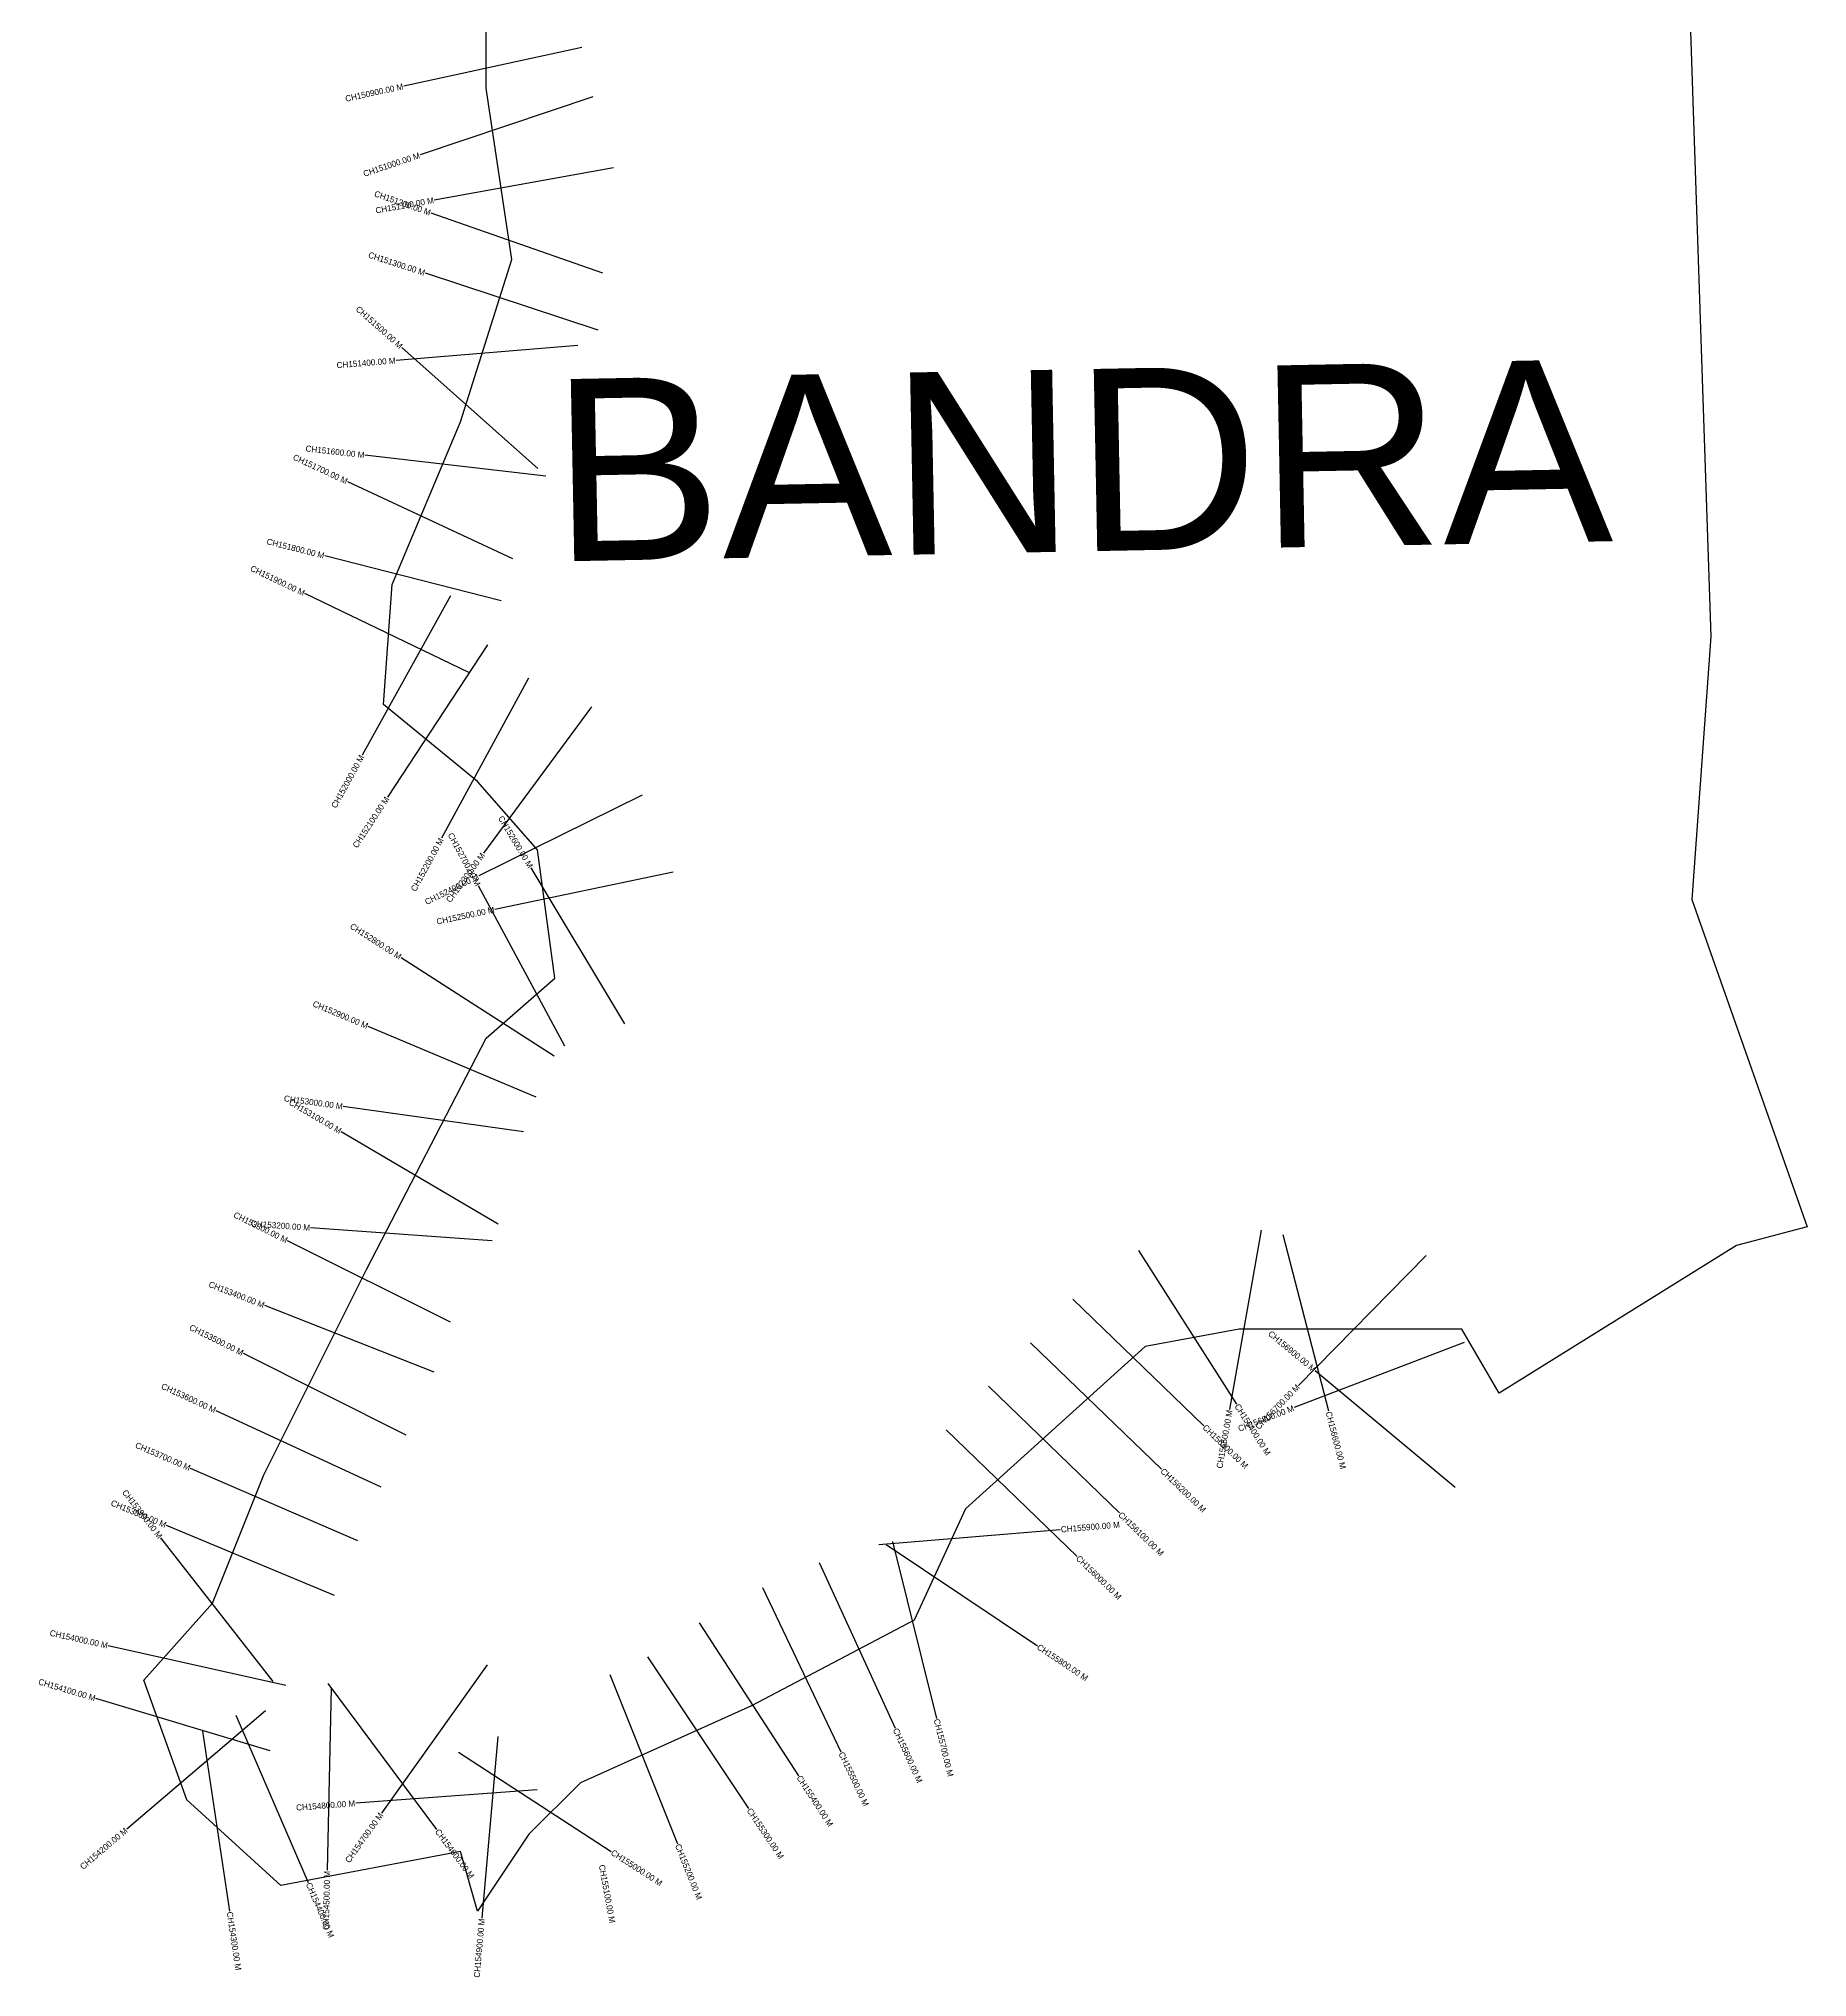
# Model space of a CAD drawing. Header units: metres. Extents: x 270095 to 273055, y 2106609 to 2112242.
# Drawn here: x 270095 to 273008, y 2106609 to 2109802 of the extents above; entities that cross this region are included whole.
import ezdxf
from ezdxf.enums import TextEntityAlignment as Align

# ---------------------------------------------------------------- set-up
doc = ezdxf.new("R2010")
doc.units = ezdxf.units.M
for name, color, linetype in [('CS', 134, 'Continuous'), ('CSMark', 6, 'Continuous'), ('village', 3, 'Continuous'), ('VILLAGE NAME', 250, 'Continuous')]:
    doc.layers.add(name, color=color, linetype=linetype)

msp = doc.modelspace()

# ---------------------------------------------------------------- linework, layer by layer
at = {"layer": 'CS'}
for p, q in [((270989.1, 2109787.4), (270696, 2109723.7)), ((270989.1, 2109787.4), (270696, 2109723.7)), ((271007.3, 2109706), (270722.9, 2109610.5)), ((271007.3, 2109706), (270722.9, 2109610.5)), ((271041.6, 2109589.1), (270746.3, 2109536.2)), ((271041.6, 2109589.1), (270746.3, 2109536.2)), ((271024.2, 2109415.9), (270741, 2109514.7)), ((271024.2, 2109415.9), (270741, 2109514.7)), ((271016.5, 2109322), (270731.6, 2109415.7)), ((271016.5, 2109322), (270731.6, 2109415.7)), ((270982.5, 2109296.5), (270683.4, 2109272.1)), ((270982.5, 2109296.5), (270683.4, 2109272.1)), ((270916.8, 2109093.9), (270692.8, 2109293.3)), ((270916.8, 2109093.9), (270692.8, 2109293.3)), ((270930.2, 2109081.4), (270632.1, 2109115.9)), ((270930.2, 2109081.4), (270632.1, 2109115.9)), ((270875.6, 2108945.4), (270603.6, 2109072)), ((270875.6, 2108945.4), (270603.6, 2109072)), ((270856.6, 2108876.1), (270565.9, 2108950.1)), ((270856.6, 2108876.1), (270565.9, 2108950.1)), ((270803.3, 2108757.9), (270532.9, 2108887.9)), ((270803.3, 2108757.9), (270532.9, 2108887.9)), ((270772.9, 2108884.5), (270627.7, 2108622)), ((270772.9, 2108884.5), (270627.7, 2108622)), ((270834, 2108803.5), (270669.1, 2108552.8)), ((270834, 2108803.5), (270669.1, 2108552.8)), ((270901.7, 2108748.8), (270758.4, 2108485.2)), ((270901.7, 2108748.8), (270758.4, 2108485.2)), ((271005.2, 2108701.7), (270827.2, 2108460.2)), ((271005.2, 2108701.7), (270827.2, 2108460.2)), ((271088.6, 2108556.2), (270819.8, 2108423)), ((271088.6, 2108556.2), (270819.8, 2108423)), ((271139.9, 2108429.1), (270846.2, 2108367.7)), ((271139.9, 2108429.1), (270846.2, 2108367.7)), ((271060.4, 2108179.2), (270905.9, 2108436.3)), ((271060.4, 2108179.2), (270905.9, 2108436.3)), ((270961.4, 2108142.3), (270819.1, 2108406.4)), ((270961.4, 2108142.3), (270819.1, 2108406.4)), ((270943.9, 2108125.9), (270691.7, 2108288.3)), ((270943.9, 2108125.9), (270691.7, 2108288.3)), ((270913.9, 2108058.4), (270637.5, 2108175)), ((270913.9, 2108058.4), (270637.5, 2108175)), ((270893.3, 2108001.3), (270596.2, 2108043.1)), ((270893.3, 2108001.3), (270596.2, 2108043.1)), ((270851.7, 2107849.4), (270593, 2108001.5)), ((270851.7, 2107849.4), (270593, 2108001.5)), ((270841.8, 2107821.7), (270542.5, 2107843.4)), ((270841.8, 2107821.7), (270542.5, 2107843.4)), ((272108.6, 2107839.7), (272056.5, 2107544.2)), ((272108.6, 2107839.7), (272056.5, 2107544.2)), ((270773.1, 2107688), (270504.7, 2107821.8)), ((270773.1, 2107688), (270504.7, 2107821.8)), ((271906.5, 2107805.9), (272067.8, 2107553)), ((271906.5, 2107805.9), (272067.8, 2107553)), ((272144.2, 2107832.2), (272219.1, 2107541.7)), ((272144.2, 2107832.2), (272219.1, 2107541.7)), ((272380.5, 2107797.8), (272170.1, 2107583.9)), ((272380.5, 2107797.8), (272170.1, 2107583.9)), ((270746.3, 2107605.9), (270466.9, 2107715.2)), ((270746.3, 2107605.9), (270466.9, 2107715.2)), ((271798.2, 2107726.1), (272013.9, 2107517.5)), ((271798.2, 2107726.1), (272013.9, 2107517.5)), ((271728.7, 2107654.2), (271944.4, 2107445.6)), ((271728.7, 2107654.2), (271944.4, 2107445.6)), ((272443.1, 2107654.3), (272162.9, 2107547.2)), ((272443.1, 2107654.3), (272162.9, 2107547.2)), ((270700.2, 2107502.1), (270431.9, 2107636.3)), ((270700.2, 2107502.1), (270431.9, 2107636.3)), ((271659.2, 2107582.3), (271874.8, 2107373.7)), ((271659.2, 2107582.3), (271874.8, 2107373.7)), ((272427.8, 2107415.5), (272197.5, 2107607.8)), ((272427.8, 2107415.5), (272197.5, 2107607.8)), ((270658.9, 2107416), (270386.7, 2107542.1)), ((270658.9, 2107416), (270386.7, 2107542.1)), ((271589.7, 2107510.4), (271805.3, 2107301.9)), ((271589.7, 2107510.4), (271805.3, 2107301.9)), ((270620.1, 2107327.9), (270344.8, 2107447.1)), ((270620.1, 2107327.9), (270344.8, 2107447.1)), ((270480.6, 2107096.3), (270295.9, 2107332.6)), ((270480.6, 2107096.3), (270295.9, 2107332.6)), ((270581.9, 2107237.6), (270305.1, 2107353.2)), ((270581.9, 2107237.6), (270305.1, 2107353.2)), ((271478.5, 2107322), (271777.5, 2107346.5)), ((271478.5, 2107322), (271777.5, 2107346.5)), ((271490.6, 2107321.7), (271740, 2107154.9)), ((271490.6, 2107321.7), (271740, 2107154.9)), ((271501.2, 2107326.5), (271573.5, 2107035.4)), ((271501.2, 2107326.5), (271573.5, 2107035.4)), ((271380.5, 2107292.2), (271505.5, 2107019.5)), ((271380.5, 2107292.2), (271505.5, 2107019.5)), ((271286.9, 2107251.1), (271416, 2106980.3)), ((271286.9, 2107251.1), (271416, 2106980.3)), ((271182.5, 2107192.5), (271346.2, 2106941)), ((271182.5, 2107192.5), (271346.2, 2106941)), ((270501.9, 2107089.3), (270209.2, 2107154.9)), ((270501.9, 2107089.3), (270209.2, 2107154.9)), ((271097.5, 2107136.7), (271264, 2106887.2)), ((271097.5, 2107136.7), (271264, 2106887.2)), ((270833.4, 2107123.8), (270659.6, 2106879.3)), ((270833.4, 2107123.8), (270659.6, 2106879.3)), ((271035.5, 2107107.5), (271146.8, 2106829)), ((271035.5, 2107107.5), (271146.8, 2106829)), ((270576.6, 2107085.1), (270569.8, 2106785.2)), ((270576.6, 2107085.1), (270569.8, 2106785.2)), ((270571, 2107092.9), (270750.2, 2106852.3)), ((270571, 2107092.9), (270750.2, 2106852.3)), ((270476.1, 2106981.7), (270188.7, 2107068)), ((270476.1, 2106981.7), (270188.7, 2107068)), ((270468.1, 2107047.6), (270239.7, 2106853.2)), ((270468.1, 2107047.6), (270239.7, 2106853.2)), ((270419.6, 2107040.7), (270538.5, 2106765.3)), ((270419.6, 2107040.7), (270538.5, 2106765.3)), ((270364.4, 2107014.6), (270409, 2106717.9)), ((270364.4, 2107014.6), (270409, 2106717.9)), ((270786.4, 2106979.9), (271037.9, 2106816.4)), ((270786.4, 2106979.9), (271037.9, 2106816.4)), ((270850.8, 2107005.4), (270824.7, 2106706.5)), ((270850.8, 2107005.4), (270824.7, 2106706.5)), ((270916, 2106917.9), (270616.8, 2106895.6)), ((270916, 2106917.9), (270616.8, 2106895.6))]:
    msp.add_line(p, q, dxfattribs=at)
at = {"layer": 'village', "color": 3, "true_color": 0x00ff00}
msp.add_polyline3d([(272807.1, 2110075.6, 0), (272849.4, 2108817.5, 0), (272817.7, 2108384, 0), (273008, 2107844.8, 0), (272891.7, 2107814.5, 0), (272500.5, 2107571.3, 0), (272438.8, 2107676.3, 0), (272072.3, 2107676.3, 0), (271917.3, 2107648.1, 0), (271621.2, 2107380.3, 0), (271536.7, 2107197, 0), (271268.8, 2107056.1, 0), (270986.9, 2106929.2, 0), (270902.3, 2106844.6, 0), (270817.7, 2106717.8, 0), (270789.5, 2106816.4, 0), (270493.5, 2106760, 0), (270338.4, 2106901, 0), (270268, 2107098.4, 0), (270380.7, 2107225.2, 0), (270465.3, 2107436.7, 0), (270634.5, 2107775, 0), (270831.8, 2108155.6, 0), (270944.6, 2108254.3, 0), (270916.4, 2108465.7, 0), (270817.7, 2108578.5, 0), (270662.7, 2108705.4, 0), (270676.8, 2108902.7, 0), (270789.5, 2109170.6, 0), (270874.1, 2109438.4, 0), (270831.8, 2109720.4, 0), (270831.8, 2109903.6, 0)], dxfattribs=at)
msp.add_polyline3d([(272807.1, 2110075.6, 0), (272849.4, 2108817.5, 0), (272817.7, 2108384, 0), (273008, 2107844.8, 0), (272891.7, 2107814.5, 0), (272500.5, 2107571.3, 0), (272438.8, 2107676.3, 0), (272072.3, 2107676.3, 0), (271917.3, 2107648.1, 0), (271621.2, 2107380.3, 0), (271536.7, 2107197, 0), (271268.8, 2107056.1, 0), (270986.9, 2106929.2, 0), (270902.3, 2106844.6, 0), (270817.7, 2106717.8, 0), (270789.5, 2106816.4, 0), (270493.5, 2106760, 0), (270338.4, 2106901, 0), (270268, 2107098.4, 0), (270380.7, 2107225.2, 0), (270465.3, 2107436.7, 0), (270634.5, 2107775, 0), (270831.8, 2108155.6, 0), (270944.6, 2108254.3, 0), (270916.4, 2108465.7, 0), (270817.7, 2108578.5, 0), (270662.7, 2108705.4, 0), (270676.8, 2108902.7, 0), (270789.5, 2109170.6, 0), (270874.1, 2109438.4, 0), (270831.8, 2109720.4, 0), (270831.8, 2109903.6, 0)], dxfattribs=at)

# ---------------------------------------------------------------- texts
at = {"layer": 'CSMark'}
for s, rotation, p in [('CH150900.00 M', 12.2605, (270695, 2109723.5)), ('CH150900.00 M', 12.2605, (270695, 2109723.5)), ('CH151000.00 M', 18.561, (270721.9, 2109610.1)), ('CH151000.00 M', 18.561, (270721.9, 2109610.1)), ('CH151200.00 M', 340.7609, (270740, 2109515.1)), ('CH151200.00 M', 340.7609, (270740, 2109515.1)), ('CH151100.00 M', 10.1547, (270745.4, 2109536)), ('CH151100.00 M', 10.1547, (270745.4, 2109536)), ('CH151300.00 M', 341.7995, (270730.6, 2109416)), ('CH151300.00 M', 341.7995, (270730.6, 2109416)), ('CH151500.00 M', 318.3223, (270692, 2109294)), ('CH151500.00 M', 318.3223, (270692, 2109294)), ('CH151400.00 M', 4.6685, (270682.5, 2109272)), ('CH151400.00 M', 4.6685, (270682.5, 2109272)), ('CH151700.00 M', 335.0354, (270602.7, 2109072.5)), ('CH151700.00 M', 335.0354, (270602.7, 2109072.5)), ('CH151600.00 M', 353.4133, (270631.1, 2109116)), ('CH151600.00 M', 353.4133, (270631.1, 2109116)), ('CH151800.00 M', 345.7212, (270564.9, 2108950.3)), ('CH151800.00 M', 345.7212, (270564.9, 2108950.3)), ('CH151900.00 M', 334.3263, (270532, 2108888.3)), ('CH151900.00 M', 334.3263, (270532, 2108888.3)), ('CH152000.00 M', 61.0623, (270627.2, 2108621.1)), ('CH152000.00 M', 61.0623, (270627.2, 2108621.1)), ('CH152100.00 M', 56.6737, (270668.6, 2108552)), ('CH152100.00 M', 56.6737, (270668.6, 2108552)), ('CH152600.00 M', 301.0096, (270905.3, 2108437.2)), ('CH152600.00 M', 301.0096, (270905.3, 2108437.2)), ('CH152200.00 M', 61.4565, (270757.9, 2108484.3)), ('CH152200.00 M', 61.4565, (270757.9, 2108484.3)), ('CH152700.00 M', 298.3041, (270818.6, 2108407.3)), ('CH152700.00 M', 298.3041, (270818.6, 2108407.3)), ('CH152300.00 M', 53.6052, (270826.6, 2108459.4)), ('CH152300.00 M', 53.6052, (270826.6, 2108459.4)), ('CH152400.00 M', 26.3628, (270818.9, 2108422.6)), ('CH152400.00 M', 26.3628, (270818.9, 2108422.6)), ('CH152500.00 M', 11.8249, (270845.3, 2108367.5)), ('CH152500.00 M', 11.8249, (270845.3, 2108367.5)), ('CH152800.00 M', 327.2259, (270690.9, 2108288.9)), ('CH152800.00 M', 327.2259, (270690.9, 2108288.9)), ('CH152900.00 M', 337.1359, (270636.6, 2108175.4)), ('CH152900.00 M', 337.1359, (270636.6, 2108175.4)), ('CH153000.00 M', 351.9874, (270595.3, 2108043.2)), ('CH153000.00 M', 351.9874, (270595.3, 2108043.2)), ('CH153100.00 M', 329.546, (270592.2, 2108002)), ('CH153100.00 M', 329.546, (270592.2, 2108002)), ('CH153300.00 M', 333.5015, (270503.8, 2107822.3)), ('CH153300.00 M', 333.5015, (270503.8, 2107822.3)), ('CH153200.00 M', 355.854, (270541.6, 2107843.5)), ('CH153200.00 M', 355.854, (270541.6, 2107843.5)), ('CH153400.00 M', 338.6285, (270466, 2107715.6)), ('CH153400.00 M', 338.6285, (270466, 2107715.6)), ('CH153500.00 M', 333.4212, (270431, 2107636.8)), ('CH153500.00 M', 333.4212, (270431, 2107636.8)), ('CH156900.00 M', 320.124, (272196.8, 2107608.5)), ('CH156900.00 M', 320.124, (272196.8, 2107608.5)), ('CH153600.00 M', 335.1399, (270385.8, 2107542.5)), ('CH153600.00 M', 335.1399, (270385.8, 2107542.5)), ('CH156700.00 M', 45.4563, (272169.4, 2107583.2)), ('CH156700.00 M', 45.4563, (272169.4, 2107583.2)), ('CH156800.00 M', 20.9182, (272161.9, 2107546.8)), ('CH156800.00 M', 20.9182, (272161.9, 2107546.8)), ('CH156500.00 M', 80.0092, (272056.4, 2107543.2)), ('CH156500.00 M', 80.0092, (272056.4, 2107543.2)), ('CH153700.00 M', 336.5817, (270343.9, 2107447.5)), ('CH153700.00 M', 336.5817, (270343.9, 2107447.5)), ('CH153800.00 M', 337.3369, (270304.2, 2107353.6)), ('CH153800.00 M', 337.3369, (270304.2, 2107353.6)), ('CH153900.00 M', 308.0056, (270295.3, 2107333.4)), ('CH153900.00 M', 308.0056, (270295.3, 2107333.4)), ('CH154000.00 M', 347.3655, (270208.2, 2107155.2)), ('CH154000.00 M', 347.3655, (270208.2, 2107155.2)), ('CH154100.00 M', 343.2791, (270187.8, 2107068.3)), ('CH154100.00 M', 343.2791, (270187.8, 2107068.3)), ('CH154800.00 M', 4.2468, (270615.8, 2106895.6)), ('CH154800.00 M', 4.2468, (270615.8, 2106895.6)), ('CH154700.00 M', 54.5778, (270659, 2106878.5)), ('CH154700.00 M', 54.5778, (270659, 2106878.5)), ('CH154200.00 M', 40.4026, (270238.9, 2106852.5)), ('CH154200.00 M', 40.4026, (270238.9, 2106852.5)), ('CH154500.00 M', 88.7025, (270569.8, 2106784.2)), ('CH154500.00 M', 88.7025, (270569.8, 2106784.2)), ('CH154900.00 M', 85.0071, (270824.6, 2106705.5)), ('CH154900.00 M', 85.0071, (270824.6, 2106705.5))]:
    msp.add_text(s, height=10, rotation=rotation, dxfattribs=at).set_placement(p, align=Align.MIDDLE_RIGHT)
for s, rotation, p in [('CH156400.00 M', 302.5219, (272068.3, 2107552.1)), ('CH156400.00 M', 302.5219, (272068.3, 2107552.1)), ('CH156600.00 M', 284.4582, (272219.4, 2107540.7)), ('CH156600.00 M', 284.4582, (272219.4, 2107540.7)), ('CH156300.00 M', 315.9543, (272014.6, 2107516.8)), ('CH156300.00 M', 315.9543, (272014.6, 2107516.8)), ('CH156200.00 M', 315.9543, (271945.1, 2107444.9)), ('CH156200.00 M', 315.9543, (271945.1, 2107444.9)), ('CH155900.00 M', 4.6837, (271778.5, 2107346.6)), ('CH155900.00 M', 4.6837, (271778.5, 2107346.6)), ('CH156100.00 M', 315.9543, (271875.6, 2107373)), ('CH156100.00 M', 315.9543, (271875.6, 2107373)), ('CH156000.00 M', 315.9543, (271806, 2107301.2)), ('CH156000.00 M', 315.9543, (271806, 2107301.2)), ('CH155800.00 M', 326.2226, (271740.8, 2107154.4)), ('CH155800.00 M', 326.2226, (271740.8, 2107154.4)), ('CH155600.00 M', 294.6177, (271505.9, 2107018.6)), ('CH155600.00 M', 294.6177, (271505.9, 2107018.6)), ('CH155700.00 M', 283.9429, (271573.7, 2107034.4)), ('CH155700.00 M', 283.9429, (271573.7, 2107034.4)), ('CH155500.00 M', 295.488, (271416.4, 2106979.4)), ('CH155500.00 M', 295.488, (271416.4, 2106979.4)), ('CH155400.00 M', 303.055, (271346.7, 2106940.2)), ('CH155400.00 M', 303.055, (271346.7, 2106940.2)), ('CH155300.00 M', 303.7265, (271264.6, 2106886.3)), ('CH155300.00 M', 303.7265, (271264.6, 2106886.3)), ('CH154600.00 M', 306.6855, (270750.8, 2106851.5)), ('CH154600.00 M', 306.6855, (270750.8, 2106851.5)), ('CH155000.00 M', 326.9789, (271038.8, 2106815.8)), ('CH155000.00 M', 326.9789, (271038.8, 2106815.8)), ('CH155200.00 M', 291.7865, (271147.2, 2106828)), ('CH155200.00 M', 291.7865, (271147.2, 2106828)), ('CH155100.00 M', 280.407, (271022.2, 2106794.3)), ('CH155100.00 M', 280.407, (271022.2, 2106794.3)), ('CH154400.00 M', 293.3509, (270538.9, 2106764.4)), ('CH154400.00 M', 293.3509, (270538.9, 2106764.4)), ('CH154300.00 M', 278.5448, (270409.2, 2106716.9)), ('CH154300.00 M', 278.5448, (270409.2, 2106716.9))]:
    msp.add_text(s, height=10, rotation=rotation, dxfattribs=at).set_placement(p, align=Align.MIDDLE_LEFT)
at = {"layer": 'VILLAGE NAME', "insert": (270936.8, 2109240.7), "char_height": 300, "attachment_point": 1, "rotation": 1.1028}
msp.add_mtext_dynamic_manual_height_columns('{\\fArial|b0|i0|c0|p34;BANDRA}', width=2578.433, gutter_width=1928.7, heights=[0], dxfattribs=at)
msp.add_mtext_dynamic_manual_height_columns('{\\fArial|b0|i0|c0|p34;BANDRA}', width=2578.433, gutter_width=1928.7, heights=[0], dxfattribs=at)

doc.saveas('drawing.dxf')
